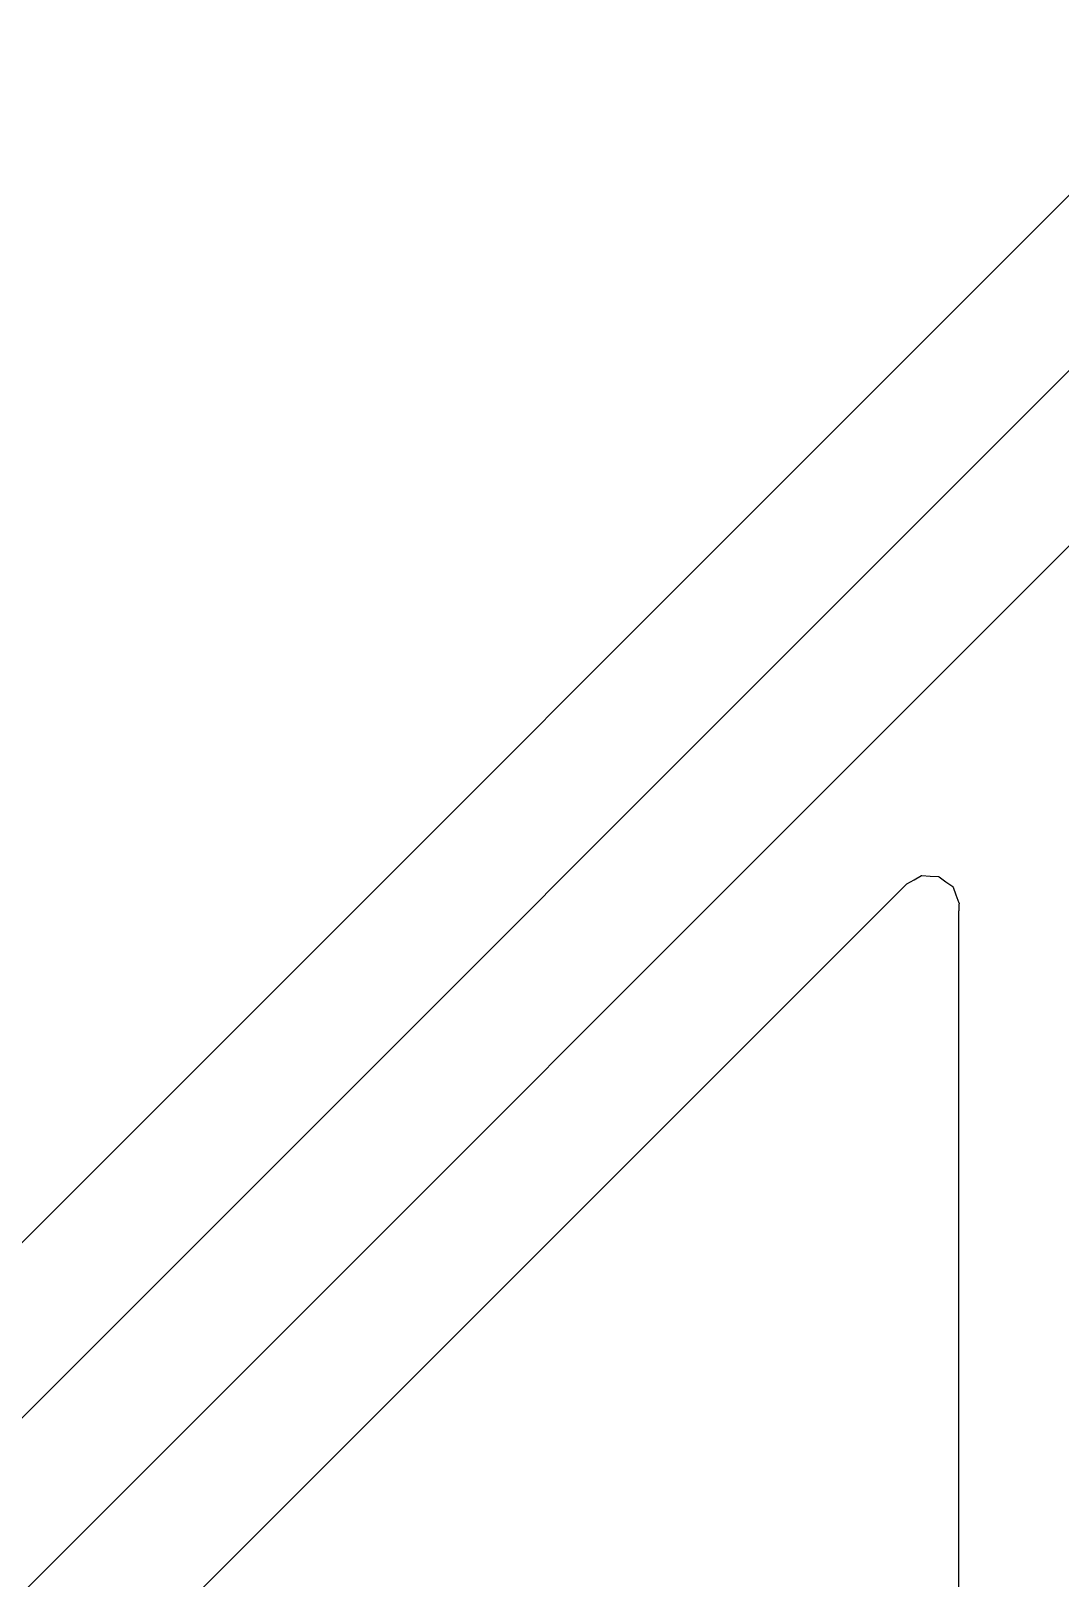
# Model space of a CAD drawing. Header units: inches. Extents: x 6.57 to 9.79, y -8.72 to -3.17.
# Drawn here: x 9.4302 to 9.5937, y -7.522 to -7.2763 of the extents above; entities that cross this region are included whole.
import ezdxf

# ---------------------------------------------------------------- set-up
doc = ezdxf.new("R2010")
doc.units = ezdxf.units.IN
doc.header["$MEASUREMENT"] = 0
doc.layers.add('In1.Cu', color=91, linetype='CONTINUOUS', true_color=0x7fc87f)

msp = doc.modelspace()

# ---------------------------------------------------------------- linework, layer by layer
at = {"layer": 'In1.Cu', "linetype": 'CONTINUOUS'}
for p, q in [((9.62127, -7.27626), (9.11355, -7.78398)), ((9.12028, -7.80512), (9.63315, -7.29225)), ((9.64418, -7.30906), (9.13132, -7.82192)), ((9.18764, -7.79346), (9.56938, -7.41173)), ((9.56938, -7.41173), (9.57055, -7.41109)), ((9.57055, -7.41109), (9.57171, -7.41043)), ((9.57171, -7.41043), (9.57175, -7.41043)), ((9.57175, -7.41043), (9.57179, -7.41041)), ((9.57179, -7.41041), (9.57312, -7.4105)), ((9.57312, -7.4105), (9.57445, -7.41058)), ((9.57445, -7.41058), (9.57449, -7.4106)), ((9.57449, -7.4106), (9.57454, -7.41061)), ((9.57454, -7.41061), (9.5756, -7.4114)), ((9.5756, -7.4114), (9.57669, -7.41218)), ((9.57669, -7.41218), (9.5767, -7.41223)), ((9.5767, -7.41223), (9.57674, -7.41225)), ((9.57674, -7.41225), (9.5772, -7.4135)), ((9.5772, -7.4135), (9.57769, -7.41474)), ((9.57765, -7.41598), (9.57762, -7.41615)), ((9.57762, -7.41615), (9.57762, -7.41623)), ((9.57762, -7.41623), (9.57762, -7.85571)), ((9.57767, -7.41582), (9.57765, -7.41598)), ((9.57769, -7.41505), (9.57767, -7.41582)), ((9.57769, -7.41474), (9.57769, -7.41481)), ((9.57769, -7.41481), (9.5777, -7.41483)), ((9.5777, -7.41483), (9.57769, -7.41505))]:
    msp.add_line(p, q, dxfattribs=at)

doc.saveas('drawing.dxf')
